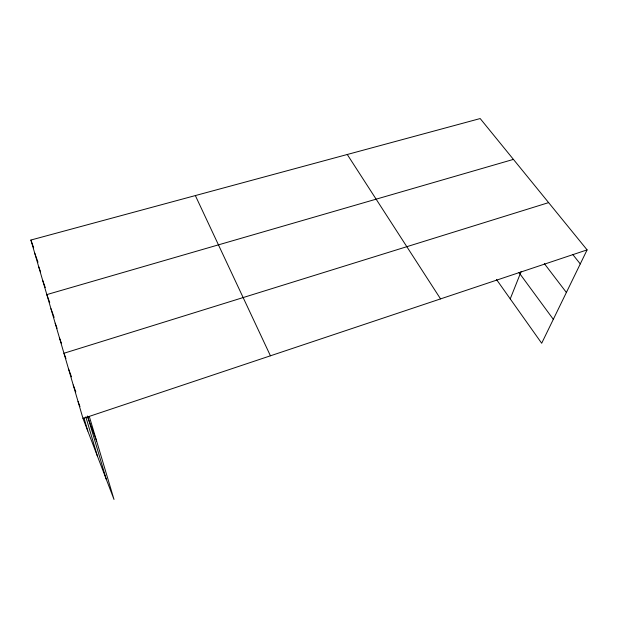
<?xml version="1.0" encoding="UTF-8"?>
<svg xmlns="http://www.w3.org/2000/svg" width="618" height="618" viewBox="0 0 618 618"><rect width="100%" height="100%" fill="white"/><g stroke="black" fill="none" stroke-linecap="round" stroke-linejoin="round"><path stroke-width="0.93" d="M510.236 298.88L521.09 271.657M89.278 416.362L114.006 499.444L83.005 418.494L30.9 240.039L480.178 118.556L587.1 249.881L541.685 343.253L496.447 279.436M83.005 418.494L587.1 249.881M548.622 202.619L63.955 353.257L65.948 358.618M513.427 159.39L46.829 294.593L49.718 302.526M572.886 254.647L580.271 263.917M544.342 263.608L566.382 292.469M518.989 272.577L553.319 319.336M347.262 154.492L440.549 298.896M195.358 195.574L270.429 355.806M78.046 401.507L79.977 406.598M73.218 384.983L75.829 391.905M68.528 368.907L71.495 376.825M87.362 416.138L96.609 440.982M59.506 338.015L61.391 343.114M55.172 323.168L57.072 328.336M50.946 308.699L54.137 317.42M42.696 280.433L45.276 287.555M34.732 253.171L37.999 262.241M38.664 266.628L40.61 272.02M30.9 240.039L33.673 247.787M87.578 416.177L106.234 479.151M85.825 416.818L97.366 455.991M83.909 417.76L87.779 430.962"/></g></svg>
